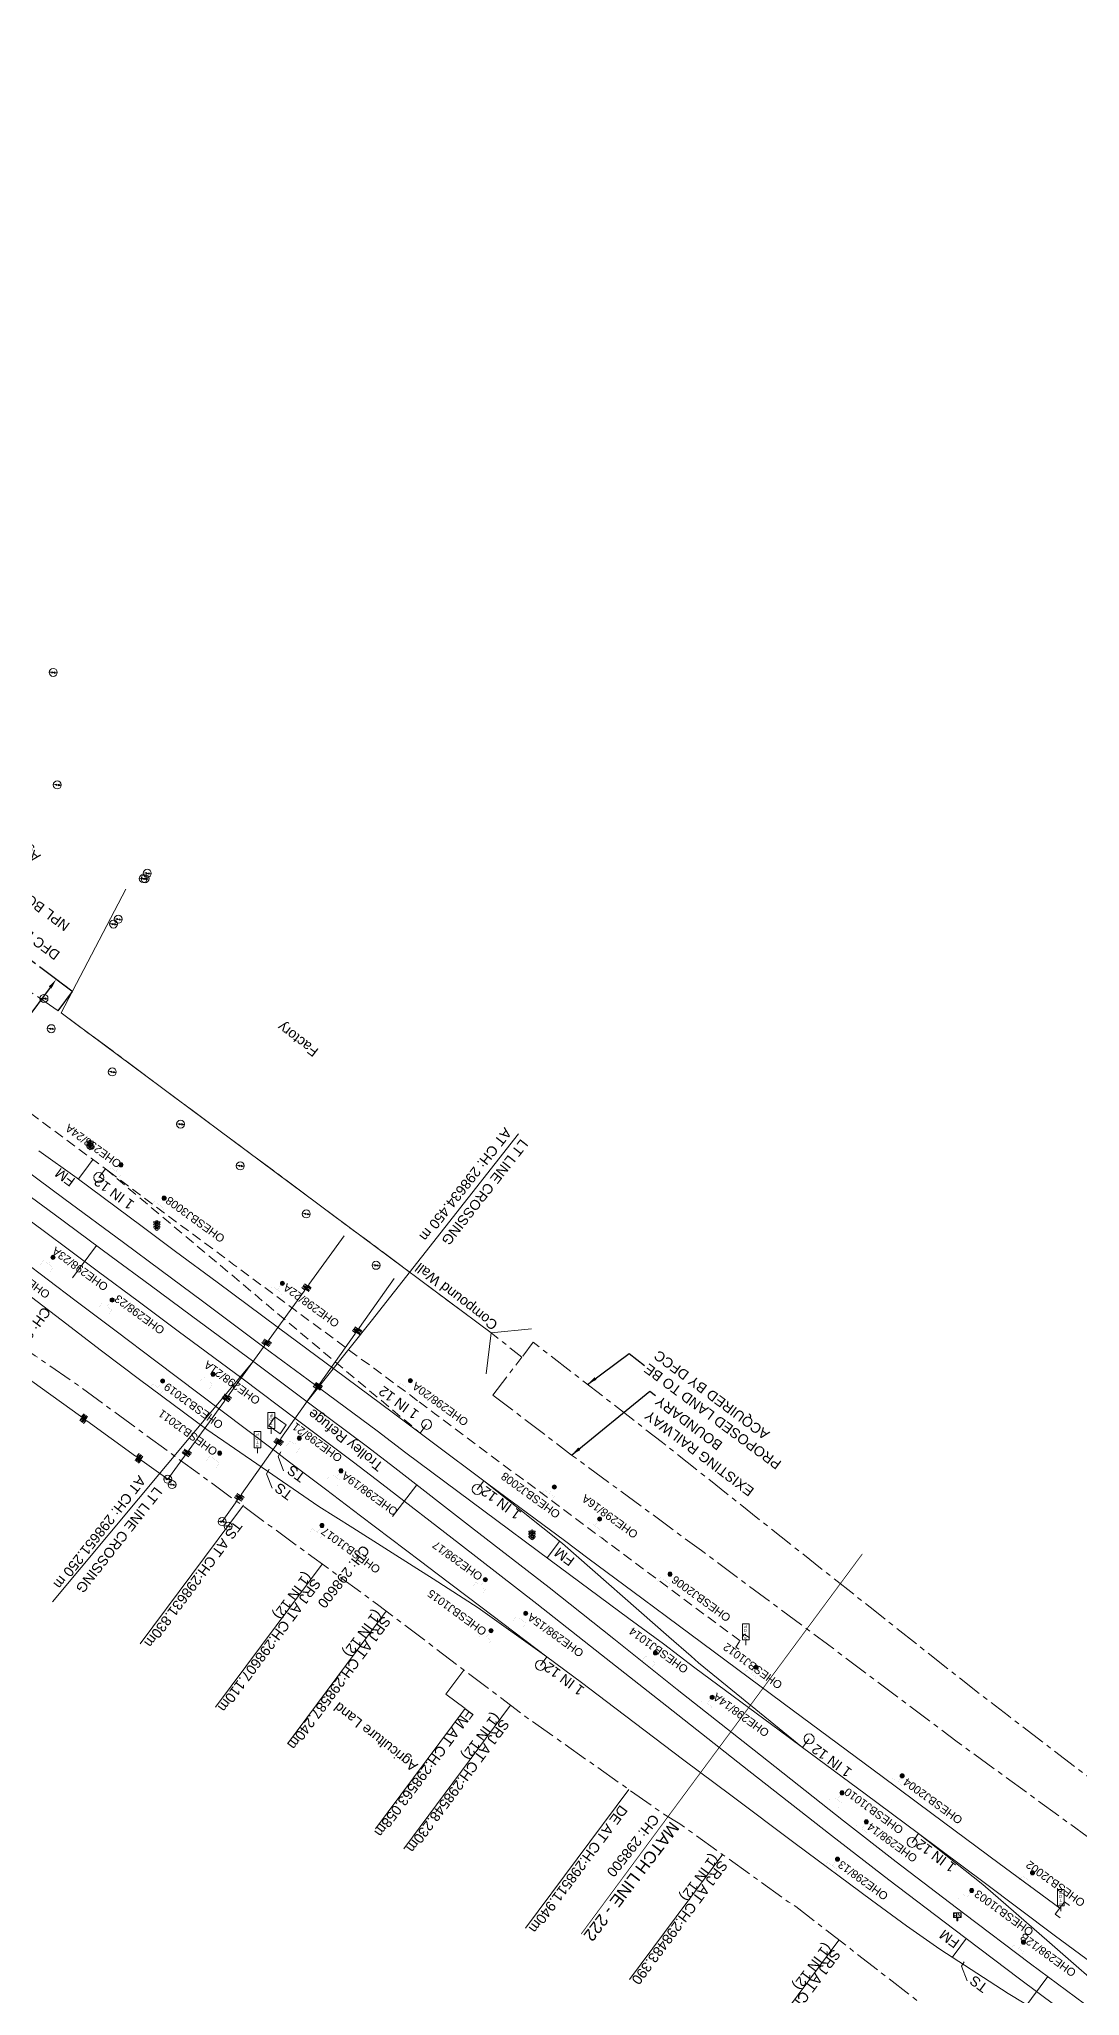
# Model space of a CAD drawing. Header units: metres. Extents: x 628572 to 650094, y 3375792 to 3391117.
# Drawn here: x 645834.4 to 646094.6, y 3378844.9 to 3379333.9 of the extents above; entities that cross this region are included whole.
import ezdxf
from ezdxf.enums import TextEntityAlignment as Align

# ---------------------------------------------------------------- set-up
doc = ezdxf.new("R2010")
doc.units = ezdxf.units.M
doc.header["$MEASUREMENT"] = 0
for name, pattern in [('CENTER', [2, 1.25, -0.25, 0.25, -0.25]), ('DASHED', [0.75, 0.5, -0.25]), ('PHANTOM2', [1.25, 0.625, -0.125, 0.125, -0.125, 0.125, -0.125])]:
    doc.linetypes.add(name, pattern=pattern)
doc.layers.get('Defpoints').update_dxf_attribs({"lineweight": 0})
for name, color, linetype, lineweight in [('Compound Wall', 251, 'Continuous', 0), ('DFCC BOUNDARY', 6, 'CENTER', 0), ('Electric Pole', 251, 'Continuous', 0), ('Exg track', 7, 'Continuous', 0), ('Existing Chainage', 7, 'Continuous', 0), ('Existing IR Track', 143, 'Continuous', 0), ('Existing Railway Boundary', 7, 'CENTER', 0), ('HT_PWR_LINE', 134, 'POWER', 0), ('MATCH LINE', 7, 'Continuous', 0), ('Name Board', 251, 'Continuous', 0), ('OHE MAST', 8, 'Continuous', 0), ("SARAI BANJARA STN SRJ's", 251, 'Continuous', 0), ('Side Details', 251, 'Continuous', 0), ('Sign Board', 251, 'Continuous', 0), ('SRJ13A', 8, 'Continuous', 0), ('STOP', 8, 'Continuous', 0), ('Text', 251, 'Continuous', 0), ('Trolley Stand', 251, 'Continuous', 0)]:
    doc.layers.add(name, color=color, linetype=linetype, lineweight=lineweight)
for name, color, linetype in [('Dimension', 10, 'Continuous'), ('HT_TEXT', 7, 'Continuous'), ('NPL SIDING', 6, 'Continuous')]:
    doc.layers.add(name, color=color, linetype=linetype)
doc.styles.add('CUT-FILL', font='cut-fill.shx', dxfattribs={"height": 2})
doc.styles.add('NB', font='swissbo.ttf', dxfattribs={"height": 1.5})
doc.styles.get("Standard").update_dxf_attribs({"font": 'arial.ttf'})
doc.styles.add('Style-Arial', font='arial.ttf')
doc.styles.add('Text', font='arial.ttf', dxfattribs={"height": 2})
doc.linetypes.add('POWER', pattern='A,10,-0.2,[131,ltypeshp.shx,S=0.4,R=0,X=-0.2,Y=0],-0.2,[131,ltypeshp.shx,S=0.4,R=180,X=1.2,Y=0],-1.2,-0.2,[131,ltypeshp.shx,S=0.4,R=0,X=-0.2,Y=0],-0.2,[131,ltypeshp.shx,S=0.4,R=180,X=1.2,Y=0],-1.2,-0.2,[131,ltypeshp.shx,S=0.4,R=0,X=-0.2,Y=0],-0.2,[131,ltypeshp.shx,S=0.4,R=180,X=1.2,Y=0],-1.2', length=14.8)
doc.dimstyles.new('ISO-25', dxfattribs={"dimtxt": 2.5, "dimasz": 2.5, "dimexe": 1.25, "dimexo": 0.625, "dimtad": 1, "dimtxsty": 'Standard', "dimcen": 2.5, "dimadec": 0, "dimazin": 0, "dimtfac": 1, "dimtmove": 0, "dimatfit": 3, "dimfxl": 1, "dimarcsym": 0})
doc.dimstyles.get("Standard").update_dxf_attribs({"dimtxt": 2.5, "dimasz": 2.5, "dimexe": 0.18, "dimexo": 0.0625, "dimgap": 0.09, "dimtad": 0, "dimtih": 1, "dimtoh": 1, "dimdec": 3, "dimzin": 0, "dimdsep": 46, "dimtxsty": 'Standard', "dimcen": 0.09, "dimadec": 0, "dimazin": 0, "dimtfac": 1, "dimtdec": 3, "dimtofl": 0, "dimtmove": 0, "dimatfit": 3, "dimfxl": 1, "dimtolj": 1, "dimtzin": 0, "dimarcsym": 0})

# ---------------------------------------------------------------- blocks, each defined once
blk = doc.blocks.new('EP')
blk.add_hatch(color=8).paths.add_polyline_path([(0.31, -0.24), (0.31, 0), (-0.31, -0.19), (-0.31, 0.07), (-0.93, -0.01), (-0.21, 0.16), (-0.21, -0.05), (0.43, 0.15), (0.41, -0.1), (0.94, -0.01)])
at = {"color": 8}
for p, q in [((-0.93, -0.01), (-0.21, 0.16)), ((-0.31, 0.07), (-0.93, -0.01)), ((-0.31, -0.19), (-0.31, 0.07)), ((0.31, 0), (-0.31, -0.19)), ((-0.21, 0.16), (-0.21, -0.05)), ((-0.21, -0.05), (0.43, 0.15)), ((0.31, -0.24), (0.31, 0)), ((0.43, 0.15), (0.41, -0.1)), ((0.94, -0.01), (0.31, -0.24)), ((0.41, -0.1), (0.94, -0.01))]:
    blk.add_line(p, q, dxfattribs=at)
blk.add_circle((0, 0), 1, dxfattribs=at)
blk = doc.blocks.new('NB')
for p, q in [((-0.98, 0.82), (-0.98, 1.98)), ((-0.98, 1.98), (0.98, 1.98)), ((-0.98, 0.82), (0.98, 0.82)), ((-0.13, 0.82), (-0.13, 0)), ((-0.13, 0), (0.13, 0)), ((0.13, 0.82), (0.13, 0)), ((0.98, 1.98), (0.98, 0.82))]:
    blk.add_line(p, q)
at = {"style": 'NB', "width": 1.025371}
blk.add_text('NB', height=0.988, rotation=180, dxfattribs=at).set_placement((-0.02, 1.38), align=Align.MIDDLE_CENTER)
blk = doc.blocks.new('SIG')
for color, points in [(1, [(-0.22, 0.42, 0.180295), (-0.01, 0.33, -0.00255), (0.01, 0.33, -0.00255), (0.02, 0.33, 0.180295), (0.23, 0.42, -0.002654), (0.25, 0.44, 0.184495), (0.33, 0.65, 1.000001), (-0.32, 0.65, 0.184495), (-0.24, 0.44, -0.002654)]), (2, [(0.23, -0.23, -0.002654), (0.25, -0.21, 0.184495), (0.33, 0.01, 1.000001), (-0.32, 0.01, 0.184495), (-0.24, -0.21, -0.002654), (-0.22, -0.23, 0.180295), (-0.01, -0.32, -0.00255), (0.01, -0.32, -0.00255), (0.02, -0.32, 0.180295)]), (3, [(0.23, -0.88, -0.002654), (0.25, -0.86, 0.184495), (0.33, -0.64, 1.000001), (-0.32, -0.64, 0.184495), (-0.24, -0.86, -0.002654), (-0.22, -0.88, 0.395599)])]:
    blk.add_hatch(color=color).paths.add_polyline_path(points)
for p, q in [((-0.31, 0.98), (-0.32, -0.9)), ((0.33, -0.9), (0.32, 0.98))]:
    blk.add_line(p, q)
at = {"flags": 128}
for points in [[(-0.31, 0.98), (-0.81, 0.98, 0.198758), (-0.42, 0.41, 0.003814), (-0.31, 0.39)], [(-0.31, 0.33), (-0.81, 0.33, 0.198758), (-0.42, -0.23, 0.003727), (-0.32, -0.26)], [(0.32, 0.98), (0.82, 0.98, -0.198758), (0.44, 0.41, -0.003814), (0.32, 0.39)], [(0.32, 0.33), (0.82, 0.33, -0.198758), (0.44, -0.23, -0.003727), (0.33, -0.26)], [(-0.32, -0.32), (-0.81, -0.32, 0.198758), (-0.42, -0.88, 0.003639), (-0.32, -0.9)], [(0.33, -0.32), (0.82, -0.32, -0.198758), (0.44, -0.88, -0.003639), (0.33, -0.9)]]:
    blk.add_lwpolyline(points, format="xyb", dxfattribs=at)
for centre, radius, start, end in [((0.01, 0.91), 0.324, 12.4049, 167.5951), ((0.01, 0.81), 0.357, 27.7578, 152.2422), ((0.01, -0.9), 0.324, 181.4572, 358.5428)]:
    blk.add_arc(centre, radius, start, end)
blk = doc.blocks.new('STOP')
at = {"layer": 'SRJ13A', "flags": 128}
blk.add_lwpolyline([(0.84, 5.38), (-0.84, 5.38), (-0.84, 1.32), (0.84, 1.32), (0.84, 5.38)], close=True, dxfattribs=at)
blk.add_lwpolyline([(0, 1.32), (0, 0)], dxfattribs=at)
at = {"layer": 'SRJ13A', "char_height": 0.739, "attachment_point": 7, "rotation": 180, "line_spacing_factor": 0.6, "style": 'CUT-FILL'}
for s, insert in [('P', (0.3, 5.05)), ('O', (0.3, 4.07)), ('S', (0.3, 2.02)), ('T', (0.3, 3.07))]:
    blk.add_mtext(s, dxfattribs=dict(at, insert=insert))
blk = doc.blocks.new('OHE MAST')
h = blk.add_hatch(color=256)
edge = h.paths.add_edge_path()
edge.add_arc((0, 0), 0.514, 0, 360)
at = {"const_width": 0.01, "flags": 128}
for points in [[(1.5, 3.5), (1.5, 2), (-1.5, 2), (-1.5, 3.5)], [(0, 2), (0, 0)]]:
    blk.add_lwpolyline(points, dxfattribs=at)
blk.add_circle((0, 0), 0.514)
blk = doc.blocks.new('*D122')
at = {"layer": 'Defpoints', "color": 0, "transparency": 16777216}
for p in [(645842.69, 3379095.9), (645810.39, 3379060.79), (645814.45, 3379057.78)]:
    blk.add_point(p, dxfattribs=at)
at = {"layer": 'Dimension', "color": 0, "lineweight": -2, "transparency": 16777216}
for p, q in [((645837.14, 3379096.9), (645825.01, 3379080.52)), ((645842.59, 3379095.97), (645838.53, 3379098.98)), ((645811.88, 3379062.8), (645823.37, 3379078.31)), ((645814.35, 3379057.85), (645810.29, 3379060.86))]:
    blk.add_line(p, q, dxfattribs=at)
at = {"layer": 'Dimension', "color": 0, "transparency": 16777216}
for points in [[(645836.81, 3379097.15), (645837.48, 3379096.65), (645838.63, 3379098.91)], [(645811.54, 3379063.04), (645812.21, 3379062.55), (645810.39, 3379060.79)]]:
    blk.add_solid(points, dxfattribs=at)
at = {"layer": 'Dimension', "color": 0, "lineweight": 0, "transparency": 16777216, "insert": (645824.19, 3379079.41), "char_height": 2.5, "attachment_point": 5, "rotation": 142, "style": 'Style-Arial'}
blk.add_mtext('\\A1;47.44m', dxfattribs=at)
blk = doc.blocks.new('TerminatorOpen_0.5')
at = {"color": 0, "linetype": 'ByBlock', "lineweight": -2}
for q in [(-1, 0.25), (-1, 0), (-1, -0.25)]:
    blk.add_line((0, 0), q, dxfattribs=at)

msp = doc.modelspace()

# ---------------------------------------------------------------- linework, layer by layer
at = {"layer": 'Compound Wall', "linetype": 'Continuous', "flags": 128}
for points in [[(645947.448, 3379010.578), (645839.9016, 3379090.5698), (645856.0828, 3379121.4846)], [(645957.5417, 3379011.5735), (645947.448, 3379010.578), (645946.184, 3379000.324)]]:
    msp.add_lwpolyline(points, dxfattribs=at)
at = {"layer": 'DFCC BOUNDARY', "ltscale": 5, "flags": 128}
for points in [[(645520.1413, 3379326.1101), (645520.9873, 3379325.4798), (645619.2, 3379252.0682), (645759.2868, 3379148.1795), (645807.4886, 3379112.59), (645839.9016, 3379090.5698)], [(645839.9016, 3379090.5698), (645947.448, 3379010.578), (645955.0842, 3379004.5061), (645947.8669, 3378995.0094)]]:
    msp.add_lwpolyline(points, dxfattribs=at)
at = {"layer": 'Exg track', "const_width": 0.3, "flags": 128}
for points in [[(645847.8322, 3379053.8848), (645844.1996, 3379049.0092)], [(645964.539, 3378958.5113), (645961.4495, 3378954.3646)], [(646066.2219, 3378859.2169), (646062.7535, 3378854.5617)]]:
    msp.add_lwpolyline(points, dxfattribs=at)
at = {"layer": 'Existing Chainage', "color": 7, "linetype": 'Continuous', "lineweight": 13, "flags": 128}
for points in [[(645842.7588, 3379024.374), (645848.7093, 3379032.4109)], [(645922.7089, 3378964.6743), (645928.8331, 3378972.5796)], [(646080.6585, 3378841.6852), (646086.6277, 3378849.7081)]]:
    msp.add_lwpolyline(points, dxfattribs=at)
at = {"layer": 'Existing IR Track', "color": 88, "linetype": 'DASHED', "ltscale": 5, "flags": 128}
for points in [[(645852.3163, 3379050.5406), (645850.9439, 3379051.5692), (645847.3626, 3379054.2342), (645838.08, 3379061.1232), (645828.2339, 3379068.4302), (645819.7836, 3379074.7014), (645800.3405, 3379089.147), (645796.0721, 3379092.3183)], [(645850.9439, 3379051.5692), (645905.4633, 3379005.8027), (645929.6648, 3378985.5455)], [(645850.9439, 3379051.5692), (645905.4633, 3379005.8027), (645929.6648, 3378985.5455)], [(645929.0112, 3378993.6329), (645926.5771, 3378995.48), (645912.0106, 3379006.2126), (645898.0459, 3379016.5019), (645883.0923, 3379027.6229), (645879.93, 3379029.9845), (645872.0618, 3379035.8089), (645862.9343, 3379042.5826), (645852.3163, 3379050.5406)], [(646009.6618, 3378933.6466), (645995.1062, 3378944.3647), (645989.0449, 3378948.8918), (645975.0696, 3378959.33), (645955.3449, 3378973.9847), (645952.8493, 3378975.8407), (645933.2113, 3378990.4457), (645929.0112, 3378993.6329)], [(646012.0165, 3378934.4045), (646010.7068, 3378935.2553), (646008.6167, 3378932.0379), (646009.9264, 3378931.1871)], [(646012.0165, 3378934.4045), (646010.7068, 3378935.2553), (646008.6167, 3378932.0379), (646009.9264, 3378931.1871)]]:
    msp.add_lwpolyline(points, dxfattribs=at)
at = {"layer": 'Existing IR Track', "flags": 128}
for points in [[(646089.6014, 3378866.8496), (646074.4743, 3378877.9393), (646057.6545, 3378890.4393), (646045.2372, 3378899.7123), (646023.0469, 3378916.1487), (646006.1951, 3378928.6309), (645991.2883, 3378939.677), (645985.4287, 3378944.032), (645971.6065, 3378954.3051), (645965.7432, 3378958.6648), (645949.2023, 3378970.936), (645945.5615, 3378973.637), (645933.303, 3378982.7973), (645929.6648, 3378985.5455), (645922.6334, 3378990.7559), (645908.3856, 3379001.3303), (645894.2159, 3379011.8468), (645878.8647, 3379023.2138), (645868.4564, 3379030.9551), (645860.1156, 3379037.1587), (645843.8577, 3379049.2638), (645834.3407, 3379056.0988)], [(646100.2684, 3378839.5591), (646082.2843, 3378852.9397), (646065.5305, 3378865.573), (646048.707, 3378878.3797), (646035.555, 3378888.6036), (646014.8028, 3378905.0138), (645993.9686, 3378921.4889), (645978.0846, 3378934.1061), (645961.9121, 3378946.9527), (645942.5422, 3378961.9592), (645923.2986, 3378976.8672), (645916.1381, 3378982.3198), (645902.0695, 3378992.8303), (645888.0359, 3379003.3146), (645872.4602, 3379014.853), (645862.1495, 3379022.4731), (645852.3801, 3379029.6931), (645838.1434, 3379040.2338), (645828.0865, 3379047.6816)], [(646106.2804, 3378846.7563), (646088.2268, 3378860.0753), (646070.6792, 3378873.2107), (646054.2849, 3378885.4333), (646040.9677, 3378895.3968), (646025.308, 3378906.9367), (646019.4331, 3378911.2891), (645998.3461, 3378926.9117), (645990.483, 3378932.8308), (645981.8571, 3378939.2285), (645962.1915, 3378953.8139), (645945.617, 3378966.1141), (645926.0511, 3378980.6345), (645918.8888, 3378986.0864), (645904.8011, 3378996.5123), (645890.5917, 3379007.0282), (645875.2032, 3379018.4607), (645864.8707, 3379026.1327), (645855.4449, 3379033.1314), (645840.5622, 3379044.1905), (645830.8407, 3379051.3869)], [(646097.5792, 3378835.7356), (646079.4971, 3378849.1892), (646063.1191, 3378861.5605), (646046.8267, 3378873.9335), (646032.5514, 3378884.9404), (646011.8763, 3378901.1565), (645991.3377, 3378917.2656), (645975.0497, 3378930.1109), (645958.8382, 3378942.8955), (645939.4618, 3378957.8619), (645920.0705, 3378972.8389), (645913.0265, 3378978.234), (645899.0278, 3378988.7485), (645885.0578, 3378999.2409), (645869.1566, 3379011.0381), (645859.1684, 3379018.4627), (645849.2348, 3379025.8468), (645835.3804, 3379036.1345), (645825.145, 3379043.7204)], [(646095.8408, 3378833.8797), (646076.7052, 3378845.5263), (646059.5984, 3378856.605), (646051.3049, 3378862.3829), (646042.5378, 3378868.7972), (646023.4091, 3378883.0051), (646007.3383, 3378895.0109), (645995.5857, 3378903.7908), (645978.3187, 3378916.9078), (645969.9718, 3378923.2262), (645961.3555, 3378929.6596), (645944.8236, 3378942.1542), (645933.9181, 3378950.3646), (645929.7498, 3378953.5029), (645914.7739, 3378964.8487), (645905.9739, 3378971.5181), (645896.9856, 3378978.2994), (645893.3263, 3378981.0614), (645879.8197, 3378991.2563), (645863.5393, 3379003.5462), (645853.625, 3379010.9966), (645843.3434, 3379018.7234), (645830.1569, 3379028.7782)], [(645826.4845, 3379024.0466), (645839.8635, 3379013.8342), (645850.0051, 3379006.1162), (645859.46, 3378998.9208), (645876.3133, 3378986.46), (645890.1967, 3378976.9152), (645904.2927, 3378967.2252), (645912.8493, 3378961.8581), (645928.8346, 3378951.7221), (645932.9036, 3378949.1056), (645944.2113, 3378941.8342), (645961.3555, 3378929.6596)], [(645894.7966, 3378980.8746), (645894.1249, 3378979.7235), (645895.5268, 3378976.09)], [(645891.9258, 3378976.533), (645891.2541, 3378975.3819), (645892.656, 3378971.7484)], [(645945.5615, 3378973.637), (645965.2811, 3378957.9198), (645991.8363, 3378934.5904), (645997.4248, 3378929.7512), (645999.28, 3378928.0821), (646025.308, 3378906.9367)], [(646054.2849, 3378885.4333), (646070.3437, 3378872.7182), (646087.0276, 3378858.2458), (646103.6552, 3378843.7206), (646119.259, 3378830.0107), (646134.8568, 3378816.2347), (646157.1362, 3378797.1576)], [(646092.0013, 3378867.4494), (646090.751, 3378868.3853), (646088.4518, 3378865.3139), (646089.7021, 3378864.3779)], [(646092.0013, 3378867.4494), (646090.751, 3378868.3853), (646088.4518, 3378865.3139), (646089.7021, 3378864.3779)], [(646065.7269, 3378853.4292), (646065.0552, 3378852.2781), (646066.4571, 3378848.6446)]]:
    msp.add_lwpolyline(points, dxfattribs=at)
at = {"layer": 'Existing Railway Boundary', "ltscale": 5, "flags": 128}
for points in [[(645606.3456, 3379161.062), (645612.6474, 3379156.6995), (645629.8044, 3379144.8812), (645660.447, 3379123.8185), (645677.2198, 3379112.3051), (645700.9584, 3379095.9952), (645724.6888, 3379079.6908), (645740.8782, 3379068.5432), (645757.092, 3379057.3789), (645769.9294, 3379048.5094), (645782.8351, 3379039.5926), (645798.2082, 3379029.0749), (645808.7357, 3379021.836), (645819.2063, 3379014.6363), (645833.4016, 3379004.8563), (645844.461, 3378997.23), (645844.461, 3378997.23)], [(647976.543, 3377412.416), (647794.937, 3377549.687), (647666.769, 3377648.092), (647606.644, 3377691.844), (647437.901, 3377816.941), (647378.814, 3377859.734), (647377.707, 3377860.589), (647327.453, 3377897.612), (647322.757, 3377901.879), (647286.816, 3377929.324), (647278.805, 3377934.138), (647203.302, 3377988.485), (647172.63, 3378010.839), (647116.071, 3378054.446), (647061.492, 3378093.308), (647042.48, 3378108.182), (647008.322, 3378137.109), (646952.965, 3378175.311), (646838.51, 3378262.658), (646783.715, 3378301.571), (646669.109, 3378384.322), (646623.834, 3378415.482), (646567.005, 3378462.112), (646508.624, 3378505.748), (646429.651, 3378563.418), (646396.278, 3378587.827), (646351.975, 3378624.279), (646250.443, 3378698.374), (646079.983, 3378824.799), (646056.47, 3378841.774), (646023.57, 3378867.213), (646021.684, 3378868.432), (645994.578, 3378887.898), (645990.594, 3378890.304), (645955.823, 3378914.816), (645918.998, 3378942.687), (645844.461, 3378997.23)], [(645947.8669, 3378995.0094), (645967.551, 3378980.05), (645999.99, 3378956.182), (646031.536, 3378932.757), (646063.98, 3378908.364), (646096.474, 3378884.694), (646128.906, 3378860.476), (646162.172, 3378835.862), (646243.623, 3378775.53), (646283.005, 3378746.473), (646323.569, 3378716.337), (646363.594, 3378686.757), (646404.404, 3378656.749), (646444.656, 3378626.744), (646484.254, 3378597.245), (646565.358, 3378537.027), (646605.623, 3378507.215), (646653.599, 3378471.236), (646685.582, 3378447.704), (646725.618, 3378418.033), (646765.866, 3378388.123), (646805.637, 3378358.663), (646853.7433, 3378323.0592), (646937.0348, 3378435.599), (647005.3603, 3378385.0359), (646922.0826, 3378272.5147), (647038.806, 3378186.127), (647118.143, 3378127.321), (647158.192, 3378097.577), (647196.684, 3378068.972), (647238.918, 3378037.642), (647279.177, 3378008.08), (647319.292, 3377978.417), (647359.503, 3377948.868), (647397.458, 3377922.826), (647407.222, 3377913.87), (647444.241, 3377886.363), (647483.788, 3377856.736), (647522.927, 3377827.935), (647564.696, 3377797.027), (647606.191, 3377766.256), (647645.483, 3377737.258), (647685.591, 3377707.61), (647724.818, 3377678.56), (647765.242, 3377648.809), (647805.32, 3377618.739), (647845.051, 3377589.185), (647884.906, 3377559.824), (647925.092, 3377530.161), (648005.743, 3377470.644), (648035.772, 3377448.385), (648076.043, 3377418.603), (648116.319, 3377388.917), (648156.249, 3377359.365), (648195.947, 3377330.167), (648277.393, 3377269.753), (648356.445, 3377210.206), (648473.986, 3377122.343), (648515.171, 3377091.572), (648556.116, 3377060.801), (648639.34, 3376998.485), (648732.726, 3376930.386), (648775.136, 3376898.56), (648820.438, 3376865.866), (648859.867, 3376835.944), (648897.871, 3376806.495), (648938.947, 3376773.89), (648981.716, 3376745.089), (649023.829, 3376714.227), (649104.802, 3376653.597), (649144.826, 3376624.189), (649185.003, 3376594.54), (649213.27, 3376573.276), (649223.961, 3376565.702), (649264.394, 3376535.687), (649303.756, 3376506.724), (649344.373, 3376476.323), (649384.234, 3376447.051), (649424.989, 3376416.632), (649465.089, 3376386.981), (649506.033, 3376356.747), (649546.504, 3376327.037), (649587.439, 3376296.789), (649623.812, 3376269.636), (649664.771, 3376239.624), (649704.707, 3376209.749), (649745.525, 3376179.226), (649785.672, 3376149.738), (649826.28, 3376119.684), (649866.973, 3376089.107), (649894.303, 3376122.789), (649943.484, 3376089.133), (650010.731, 3376038.339), (650094.058, 3375976.711)]]:
    msp.add_lwpolyline(points, dxfattribs=at)
at = {"layer": 'Existing Railway Boundary', "color": 10, "ltscale": 5, "flags": 128}
msp.add_lwpolyline([(646382.0964, 3378673.152), (646388.9705, 3378682.5044), (646363.2714, 3378701.3938), (646349.725, 3378711.4467), (646334.8174, 3378722.5097), (646319.1741, 3378734.1055), (646303.8417, 3378745.471), (646289.5682, 3378756.1056), (646275.4273, 3378766.6413), (646259.5321, 3378778.4524), (646246.8244, 3378787.8951), (646226.0838, 3378803.2519), (646206.2101, 3378818.0129), (646192.6395, 3378828.1143), (646184.5756, 3378834.0777), (646161.1565, 3378851.5698), (646144.091, 3378864.2664), (646127.7606, 3378876.4397), (646109.8615, 3378889.7571), (646093.3095, 3378902.2382), (646076.755, 3378914.8401), (646063.9377, 3378924.8039), (646043.3351, 3378941.0957), (646022.5406, 3378957.5395), (646006.6961, 3378970.1254), (645990.3051, 3378983.1455), (645970.7144, 3378998.323), (645957.9187, 3379008.2358), (645955.0842, 3379004.5061)], dxfattribs=at)
at = {"layer": 'HT_PWR_LINE', "linetype": 'Continuous', "flags": 128}
for points in [[(645910.6706, 3379034.7956), (645901.8591, 3379022.6567), (645901.7063, 3379022.4462), (645902.4519, 3379021.7691), (645900.7244, 3379022.8007), (645902.2404, 3379021.4778), (645900.5129, 3379022.5093), (645902.0289, 3379021.1864), (645900.3014, 3379022.218), (645901.8175, 3379020.8951), (645900.09, 3379021.9267), (645900.8355, 3379021.2495), (645900.6842, 3379021.0381), (645891.8727, 3379008.8992), (645891.7199, 3379008.6888), (645892.4655, 3379008.0117), (645890.738, 3379009.0432), (645892.254, 3379007.7203), (645890.5265, 3379008.7519), (645892.0426, 3379007.429), (645890.315, 3379008.4606), (645891.8311, 3379007.1377), (645890.1036, 3379008.1692), (645890.8491, 3379007.4921), (645890.6978, 3379007.2807), (645881.8863, 3378995.1418), (645881.7335, 3378994.9314), (645882.4791, 3378994.2542), (645880.7516, 3378995.2858), (645882.2676, 3378993.9629), (645880.5401, 3378994.9945), (645882.0562, 3378993.6716), (645880.3287, 3378994.7031), (645881.8447, 3378993.3802), (645880.1172, 3378994.4118), (645880.8628, 3378993.7347), (645880.7114, 3378993.5233), (645871.8999, 3378981.3844), (645871.7472, 3378981.1739), (645872.4927, 3378980.4968), (645870.7652, 3378981.5284), (645872.2813, 3378980.2055), (645870.5537, 3378981.237), (645872.0698, 3378979.9141), (645870.3423, 3378980.9457), (645871.8583, 3378979.6228), (645870.1308, 3378980.6544), (645870.8764, 3378979.9772), (645870.725, 3378979.7658), (645866.5524, 3378974.0175), (645860.1434, 3378978.63), (645859.9324, 3378978.7819), (645859.2582, 3378978.0337), (645860.2829, 3378979.7653), (645858.9661, 3378978.244), (645859.9907, 3378979.9756), (645858.6739, 3378978.4543), (645859.6986, 3378980.1859), (645858.3817, 3378978.6646), (645859.4064, 3378980.3962), (645858.7322, 3378979.6479), (645858.5202, 3378979.7985), (645846.3462, 3378988.5616), (645846.1352, 3378988.7135), (645845.461, 3378987.9652), (645846.4857, 3378989.6968), (645845.1688, 3378988.1755), (645846.1935, 3378989.9071), (645844.8766, 3378988.3858), (645845.9013, 3378990.1175), (645844.5845, 3378988.5962), (645845.6091, 3378990.3278), (645844.935, 3378989.5795), (645844.723, 3378989.73), (645832.5489, 3378998.4931)], [(645923.1668, 3379024.1666), (645914.4994, 3379011.9244), (645914.3492, 3379011.7122), (645915.1027, 3379011.0439), (645913.3631, 3379012.055), (645914.8947, 3379010.7501), (645913.1551, 3379011.7611), (645914.6867, 3379010.4563), (645912.9471, 3379011.4673), (645914.4786, 3379010.1624), (645912.7391, 3379011.1735), (645913.4926, 3379010.5052), (645913.3438, 3379010.2921), (645904.6763, 3378998.0499), (645904.5261, 3378997.8377), (645905.2796, 3378997.1694), (645903.54, 3378998.1805), (645905.0716, 3378996.8756), (645903.332, 3378997.8867), (645904.8636, 3378996.5818), (645903.124, 3378997.5928), (645904.6556, 3378996.288), (645902.916, 3378997.299), (645903.6695, 3378996.6308), (645903.5207, 3378996.4176), (645894.8532, 3378984.1754), (645894.703, 3378983.9632), (645895.4565, 3378983.2949), (645893.717, 3378984.306), (645895.2485, 3378983.0011), (645893.5089, 3378984.0122), (645895.0405, 3378982.7073), (645893.3009, 3378983.7184), (645894.8325, 3378982.4135), (645893.0929, 3378983.4245), (645893.8464, 3378982.7563), (645893.6976, 3378982.5431), (645885.0302, 3378970.3009), (645884.8799, 3378970.0887), (645885.6335, 3378969.4204), (645883.8939, 3378970.4315), (645885.4254, 3378969.1266), (645883.6859, 3378970.1377), (645885.2174, 3378968.8328), (645883.4778, 3378969.8439), (645885.0094, 3378968.539), (645883.2698, 3378969.5501), (645884.0233, 3378968.8818), (645883.8745, 3378968.6686), (645880.1504, 3378963.4086)]]:
    msp.add_lwpolyline(points, dxfattribs=at)
at = {"layer": 'HT_TEXT', "lineweight": 13, "flags": 128}
for points in [[(645954.2969, 3379060.2864), (645917.4209, 3379013.5057), (645901.3575, 3378993.3622)], [(645887.8948, 3379003.4192), (645837.7137, 3378943.3233)]]:
    msp.add_lwpolyline(points, dxfattribs=at)
at = {"layer": 'MATCH LINE', "linetype": 'PHANTOM2', "ltscale": 15, "const_width": 0.2}
msp.add_lwpolyline([(646040.2467, 3378955.3491), (645969.9245, 3378860.3439)], dxfattribs=at)
at = {"layer": 'NPL SIDING', "linetype": 'CENTER', "ltscale": 5, "flags": 128}
msp.add_lwpolyline([(645839.1494, 3379091.0807), (645842.691, 3379095.8991), (645525.86, 3379333.8865)], dxfattribs=at)
at = {"layer": "SARAI BANJARA STN SRJ's", "color": 88}
for p, q in [((645850.9439, 3379051.5692), (645849.323, 3379049.3936)), ((645929.6648, 3378985.5455), (645931.2857, 3378987.7211))]:
    msp.add_line(p, q, dxfattribs=at)
at = {"layer": "SARAI BANJARA STN SRJ's", "color": 7}
for p, q in [((645945.5615, 3378973.637), (645943.9406, 3378971.4615)), ((645961.3555, 3378929.6596), (645959.7346, 3378927.4841)), ((646025.308, 3378906.9367), (646026.9289, 3378909.1122)), ((646054.2849, 3378885.4333), (646052.664, 3378883.2577))]:
    msp.add_line(p, q, dxfattribs=at)
at = {"layer": "SARAI BANJARA STN SRJ's", "lineweight": 13, "flags": 128}
for points in [[(645859.6608, 3378932.8393), (645885.4586, 3378967.497)], [(645896.4701, 3378907.8695), (645921.1656, 3378941.0465)], [(645940.6033, 3378926.3226), (645936.1089, 3378920.2847), (645940.9137, 3378916.7083), (645918.4996, 3378886.5964)], [(645925.5575, 3378881.6358), (645952.2618, 3378917.5113)], [(645982.0439, 3378848.9643), (646005.3566, 3378880.2834)], [(646008.9342, 3378824.6574), (646034.3858, 3378858.85)]]:
    msp.add_lwpolyline(points, dxfattribs=at)
at = {"layer": "SARAI BANJARA STN SRJ's", "color": 88, "lineweight": 13, "flags": 128}
for points in [[(645878.5086, 3378917.005), (645905.1617, 3378952.8118)], [(645956.0138, 3378861.7836), (645981.8379, 3378896.4766)]]:
    msp.add_lwpolyline(points, dxfattribs=at)
at = {"layer": "SARAI BANJARA STN SRJ's", "color": 88}
for centre in [(645849.323, 3379049.3936), (645931.2857, 3378987.7211)]:
    msp.add_circle(centre, 1.2487, dxfattribs=at)
at = {"layer": "SARAI BANJARA STN SRJ's", "color": 7}
for centre in [(645943.9406, 3378971.4615), (645959.7346, 3378927.4841), (646026.9289, 3378909.1122), (646052.664, 3378883.2577)]:
    msp.add_circle(centre, 1.2487, dxfattribs=at)
at = {"layer": 'Trolley Stand', "linetype": 'Continuous', "flags": 128}
msp.add_lwpolyline([(645891.804, 3378987.308), (645893.326, 3378989.565), (645896.152, 3378987.616), (645894.6292, 3378985.3578), (645891.804, 3378987.308)], close=True, dxfattribs=at)

# ---------------------------------------------------------------- block references
at = {"layer": 'Electric Pole', "linetype": 'Continuous', "rotation": 357.5913445251989}
for p in [(645837.9049, 3379175.6428), (645838.9293, 3379147.5289), (645861.4281, 3379125.4218), (645860.4131, 3379124.1103), (645860.8751, 3379124.0769), (645852.9819, 3379112.7456), (645854.1697, 3379113.9527), (645835.5979, 3379094.1468), (645852.6782, 3379075.7827), (645869.7409, 3379062.7351), (645901.1962, 3379040.3083), (645918.6327, 3379027.4612), (645867.6285, 3378972.6603), (645881.6248, 3378962.2589)]:
    msp.add_blockref('EP', p, dxfattribs=at)
at = {"layer": 'Electric Pole', "linetype": 'Continuous'}
for p in [(645837.418, 3379086.597), (645884.68, 3379052.317), (645866.552, 3378974.017), (645880.15, 3378963.408)]:
    msp.add_blockref('EP', p, dxfattribs=at)
at = {"layer": 'Name Board', "linetype": 'Continuous'}
msp.add_blockref('NB', (646063.992, 3378863.685), dxfattribs=at)
at = {"layer": 'OHE MAST', "color": 2, "rotation": 143.3908318566117}
for p in [(645854.872, 3379052.577), (645865.639, 3379044.25), (645837.843, 3379029.45), (645895.22, 3379022.956), (645852.652, 3379018.804), (645865.25, 3378998.546), (645877.874, 3379000.274), (645927.227, 3378998.639), (645899.453, 3378984.261), (645879.549, 3378980.512), (645909.863, 3378976.097), (645963.228, 3378972.054), (645974.535, 3378964.065), (645905.096, 3378962.453), (645945.961, 3378948.905), (645992.16, 3378950.273), (645956.069, 3378940.504), (645947.383, 3378936.138), (645988.489, 3378930.609), (646013.681, 3378927.013), (646002.683, 3378919.494), (646050.198, 3378899.891), (646035.153, 3378895.64), (646041.246, 3378888.382), (646034.033, 3378879.051), (646082.781, 3378875.631), (646067.571, 3378871.228), (646080.551, 3378858.317)]:
    msp.add_blockref('OHE MAST', p, dxfattribs=at)
at = {"layer": 'Sign Board', "linetype": 'Continuous'}
for p in [(645847.095, 3379057.526), (645863.811, 3379037.382), (645957.637, 3378960.085)]:
    msp.add_blockref('SIG', p, dxfattribs=at)
at = {"layer": 'STOP', "linetype": 'Continuous'}
for p in [(645892.448, 3378985.328), (645888.983, 3378980.539), (646011.085, 3378932.509), (646089.85, 3378866.065)]:
    msp.add_blockref('STOP', p, dxfattribs=at)

# ---------------------------------------------------------------- texts
at = {"layer": 'DFCC BOUNDARY', "linetype": 'Continuous', "ltscale": 5}
msp.add_text('DFC BOUNDARY', height=2.5, rotation=143.4264, dxfattribs=at).set_placement((645816.6322, 3379121.2176), align=Align.MIDDLE_RIGHT)
at = {"layer": 'Existing Chainage', "color": 7, "lineweight": 0, "char_height": 2.5, "attachment_point": 4, "line_spacing_factor": 0.6, "style": 'Style-Arial'}
for s, insert, rotation in [('CH: 298700', (645836.4735, 3379016.585), 233.484022), ('CH: 298600', (645916.2553, 3378957.0242), 232.235166), ('CH: 298500', (645988.6726, 3378889.7474), 231.663976)]:
    msp.add_mtext(s, dxfattribs=dict(at, insert=insert, rotation=rotation))
at = {"layer": 'Existing Railway Boundary', "linetype": 'Continuous', "ltscale": 5}
for s, p in [('BOUNDARY', (645989.7027, 3378994.9682)), ('EXISTING RAILWAY', (645987.0457, 3378991.3785))]:
    msp.add_text(s, height=2.5, rotation=143, dxfattribs=at).set_placement(p, align=Align.RIGHT)
at = {"layer": 'Existing Railway Boundary', "color": 10, "ltscale": 5, "insert": (645985.3743, 3379001.0305), "char_height": 2.5, "width": 42.260109, "attachment_point": 3, "rotation": 143.4264}
msp.add_mtext('PROPOSED LAND TO BE ACQUIRED BY DFCC', dxfattribs=at)
at = {"layer": 'HT_TEXT', "style": 'Style-Arial'}
for s, p in [('AT CH: 298634.450 m', (645950.7794, 3379062.0764)), ('LT LINE CROSSING', (645954.8832, 3379059.2064)), ('AT CH: 298651.250 m', (645859.2867, 3378975.1612)), ('LT LINE CROSSING', (645863.3906, 3378972.2913))]:
    msp.add_text(s, height=2.5, rotation=231.831665, dxfattribs=at).set_placement(p)
at = {"layer": 'MATCH LINE', "linetype": 'Continuous'}
msp.add_text('MATCH LINE - 222', height=3, rotation=232.562053, dxfattribs=at).set_placement((645992.2919, 3378888.7004))
at = {"layer": 'NPL SIDING', "linetype": 'CENTER', "ltscale": 5}
msp.add_text('NPL BOUNDARY', height=2.5, rotation=143.4264, dxfattribs=at).set_placement((645819.388, 3379128.1955), align=Align.MIDDLE_RIGHT)
at = {"layer": 'OHE MAST'}
for s, p in [('OHE298/24A', (645841.8633, 3379062.9054)), ('OHESBJ3008', (645866.9642, 3379044.8212)), ('OHESBJ1021', (645823.2412, 3379030.8348)), ('OHE298/23A', (645838.5408, 3379032.1894)), ('OHE298/22A', (645896.3434, 3379023.0795)), ('OHE298/23', (645854.1622, 3379020.2499)), ('OHE298/21A', (645876.5517, 3379003.7688)), ('OHE298/20A', (645928.6261, 3378998.4242)), ('OHESBJ2019', (645866.5419, 3378998.2541)), ('OHESBJ2011', (645865.1291, 3378991.5643)), ('OHE298/21', (645898.5857, 3378988.3101)), ('OHE298/19A', (645910.9993, 3378976.0279)), ('OHESBJ2008', (645950.8284, 3378975.8997)), ('OHE298/16A', (645971.0128, 3378970.3321)), ('OHESBJ1017', (645905.8708, 3378962.1286)), ('OHE298/17', (645933.6808, 3378958.7223)), ('OHESBJ2006', (645993.4758, 3378950.0482)), ('OHESBJ1015', (645932.4294, 3378946.5995)), ('OHE298/15A', (645957.4457, 3378940.6725)), ('OHESBJ1014', (645982.8353, 3378937.1631)), ('OHESBJ1012', (646006.3779, 3378933.2374)), ('OHE298/14A', (646003.8473, 3378920.7463)), ('OHESBJ1010', (646036.6464, 3378897.0168)), ('OHESBJ2004', (646051.4381, 3378899.4812)), ('OHE298/14', (646042.4009, 3378888.2974)), ('OHE298/13', (646035.0984, 3378878.8383)), ('OHESBJ2002', (646082.0787, 3378878.8169)), ('OHESBJ1003', (646069.1927, 3378871.5192)), ('OHE298/12B', (646080.589, 3378860.7773))]:
    msp.add_text(s, height=2, rotation=144, dxfattribs=at).set_placement(p, align=Align.RIGHT)
at = {"layer": "SARAI BANJARA STN SRJ's", "color": 7}
for s, p in [('FM', (645843.6221, 3379048.9639)), ('TS', (645901.1907, 3378975.053, -4.3027)), ('TS', (645898.0676, 3378970.6181, -4.3027)), ('1 IN 12', (645955.1621, 3378965.7437)), ('FM', (645968.5016, 3378954.1256)), ('1 IN 12', (645970.9561, 3378921.7663)), ('1 IN 12', (646037.8361, 3378901.3189)), ('1 IN 12', (646063.8855, 3378877.5399)), ('FM', (646064.7666, 3378858.6298)), ('TS', (646071.8687, 3378847.5142, -4.3027))]:
    msp.add_text(s, height=2.5, rotation=143.603357, dxfattribs=at).set_placement(p)
at = {"layer": "SARAI BANJARA STN SRJ's", "color": 88}
for p in [(645858.4102, 3379043.1918), (645929.5647, 3378990.7964)]:
    msp.add_text('1 IN 12', height=2.5, rotation=143.603357, dxfattribs=at).set_placement(p)
at = {"layer": "SARAI BANJARA STN SRJ's", "lineweight": 13, "char_height": 2.5, "attachment_point": 4, "rotation": 233.337519, "line_spacing_factor": 0.648, "style": 'Style-Arial'}
for s, insert, width in [('\\A1;TS AT {\\A0;CH:298631.830m}', (645884.3178, 3378963.0675), 62.309286), ('\\A1;SRJ AT {\\A0;CH:298587.240m \\P(1 IN 12)}', (645920.1087, 3378940.302), 55.170098), ('\\A1;FM AT {\\A0;CH:298563.058m }', (645942.2163, 3378916.2168), 55.170098), ('\\A1;SRJ AT {\\A0;CH:298548.230m\\P(1 IN 12)}', (645949.765, 3378914.5589), 55.170098), ('\\A1;SRJ AT {\\A0;CH:298483.390\\P(1 IN 12)}', (646004.358, 3378879.2638), 55.170098), ('\\A1;SRJ AT {\\A0;CH:298447.300m \\P(1 IN 12)}', (646032.6001, 3378857.0414), 55.170098)]:
    msp.add_mtext(s, dxfattribs=dict(at, insert=insert, width=width))
at = {"layer": "SARAI BANJARA STN SRJ's", "color": 88, "lineweight": 13, "char_height": 2.5, "attachment_point": 4, "rotation": 233.337519, "line_spacing_factor": 0.648, "style": 'Style-Arial'}
for s, insert, width in [('\\A1;SRJ AT {\\A0;CH:298607.110m\\P(1 IN 12)}', (645902.6367, 3378949.7149), 55.170098), ('\\A1;DE AT {\\A0;CH:298511.940m}', (645980.6971, 3378892.0471), 41.5443)]:
    msp.add_mtext(s, dxfattribs=dict(at, insert=insert, width=width))
at = {"layer": 'Side Details'}
for rotation, p in [(141.573856, (645834.931, 3379129.9264)), (141.673657, (645929.2911, 3378902.6968))]:
    msp.add_text('Agriculture Land', height=2.5, rotation=rotation, dxfattribs=at).set_placement(p)
at = {"layer": 'Text', "style": 'Text'}
for s, rotation, p in [('Factory', 142.615472, (645904.4537, 3379081.3524)), ('Compound Wall', 142.170303, (645949.311, 3379013.0199)), ('Trolley Refuge', 141.83849, (645920.6834, 3378977.7415))]:
    msp.add_text(s, height=2.5, rotation=rotation, dxfattribs=at).set_placement(p)

# ---------------------------------------------------------------- dimensions: what is measured, and where the dimension line sits
at = {"layer": 'Dimension', "color": 10, "lineweight": 0}
dim = msp.add_linear_dim(base=(645810.3907, 3379060.7879), p1=(645842.691, 3379095.8991), p2=(645814.4529, 3379057.7787), angle=233.470411, dimstyle='Standard', override={"dimexe": 0.125, "dimexo": 0.125, "dimgap": 0.125, "dimtad": 1, "dimtih": 0, "dimtoh": 0, "dimzin": 11, "dimpost": 'm', "dimtxsty": 'Style-Arial', "dimsah": 1, "dimadec": 4, "dimazin": 3, "dimtmove": 2, "dimatfit": 1, "dimldrblk": 'TerminatorOpen_0.5', "dimfrac": 2, "dimtzin": 11}, dxfattribs=at)
dim.commit()
dim.dimension.update_dxf_attribs({"geometry": '*D122', "text_midpoint": (645824.1868, 3379079.4122), "dimtype": 161, "text_rotation": 142})

# ---------------------------------------------------------------- leaders
at = {"layer": 'Existing Railway Boundary', "color": 10, "linetype": 'Continuous', "ltscale": 5}
msp.add_leader([(645971.5154, 3378997.7025), (645981.9424, 3379005.4304), (645985.7547, 3379002.4265)], dimstyle='ISO-25', override={"dimtxt": 3, "dimtad": 0, "dimdec": 3, "dimzin": 2, "dimtdec": 3}, dxfattribs=at)
at = {"layer": 'Existing Railway Boundary', "linetype": 'Continuous', "ltscale": 5}
msp.add_leader([(645967.551, 3378980.05), (645987.0597, 3378996.0341), (645988.5451, 3378994.9334)], dimstyle='ISO-25', override={"dimtxt": 3, "dimtad": 0}, dxfattribs=at)

doc.saveas('drawing.dxf')
